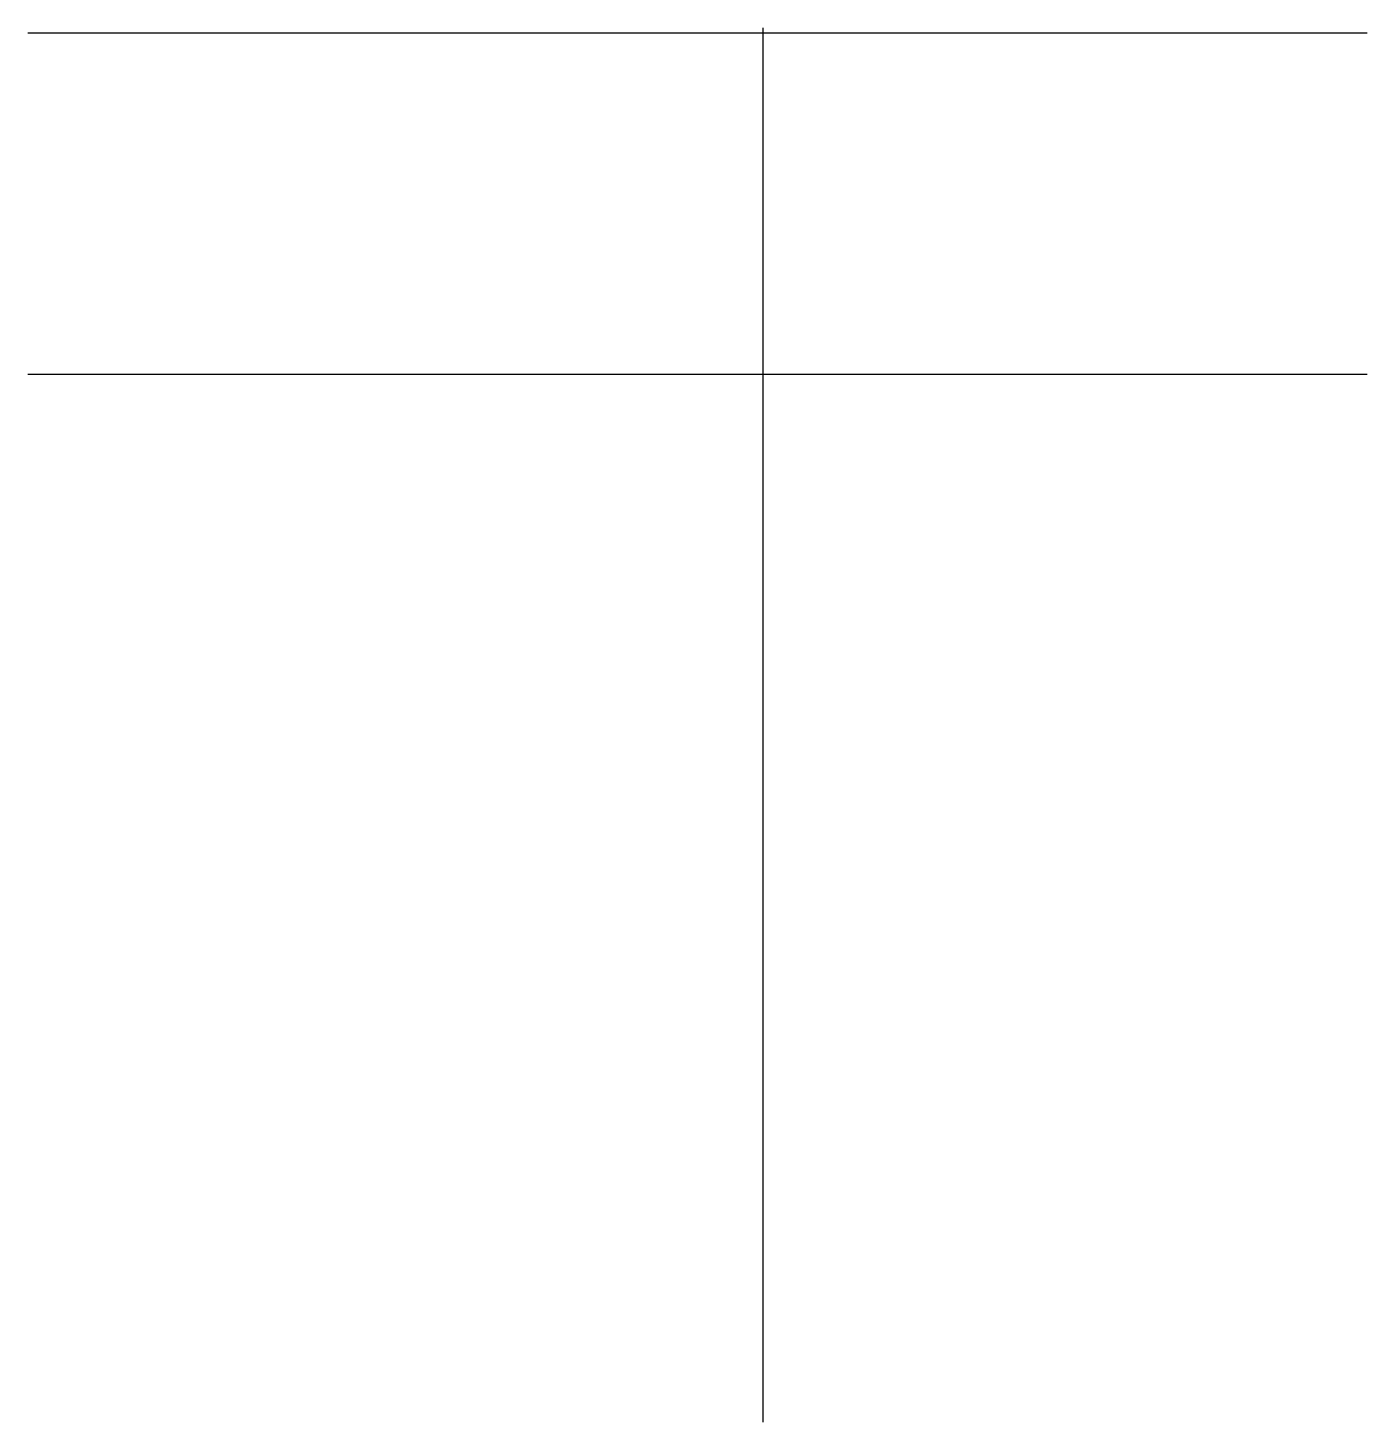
# Model space of a CAD drawing. Extents: x -47.2 to 38.8, y -67.3 to 22.2.
import ezdxf

# ---------------------------------------------------------------- set-up
doc = ezdxf.new("R2010")
doc.units = 0
doc.layers.get('0').update_dxf_attribs({"linetype": 'CONTINUOUS'})

msp = doc.modelspace()

# ---------------------------------------------------------------- linework, layer by layer
at = {"linetype": 'CONTINUOUS'}
for p, q in [((38.78, 21.9), (-47.22, 21.9)), ((0, -67.28), (0, 22.24)), ((-47.22, 0), (38.78, 0))]:
    msp.add_line(p, q, dxfattribs=at)

doc.saveas('drawing.dxf')
